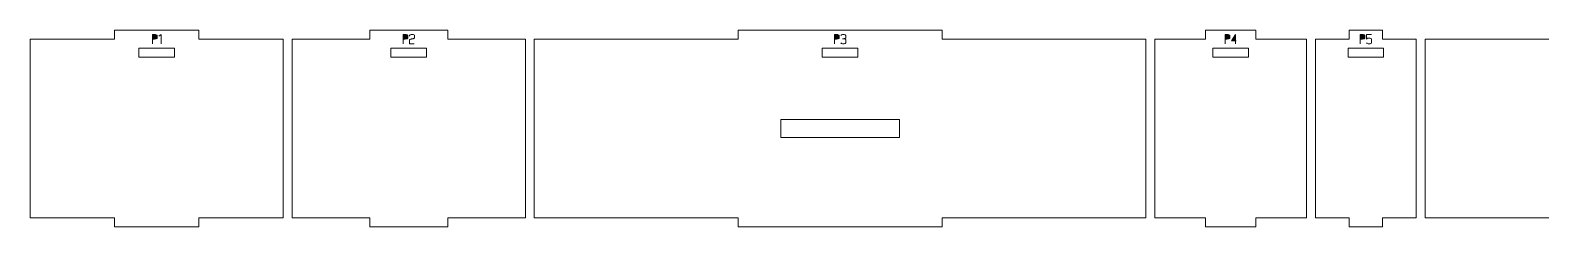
# Model space of a CAD drawing. Header units: centimetres. Extents: x -250 to 250, y -508 to 508.
# Drawn here: x 13.2 to 64, y 202.3 to 208.9 of the extents above; entities that cross this region are included whole.
import ezdxf

# ---------------------------------------------------------------- set-up
doc = ezdxf.new("R2010")
doc.units = ezdxf.units.CM
doc.header["$MEASUREMENT"] = 0
doc.layers.add('Capa 1', color=7, linetype='Continuous')

msp = doc.modelspace()

# ---------------------------------------------------------------- hatches: boundary and pattern name
at = {"layer": 'Capa 1', "true_color": 0x3e4095}
h = msp.add_hatch(color=175, dxfattribs=at)
edge = h.paths.add_edge_path()
edge.add_spline(control_points=[(17.34046, 208.56561), (17.36339, 208.56561), (17.38288, 208.56859), (17.39894, 208.57455), (17.41499, 208.58051), (17.42301, 208.58838), (17.42301, 208.59817), (17.42301, 208.59817), (17.42301, 208.68393), (17.42301, 208.68393), (17.42301, 208.69371), (17.41499, 208.70204), (17.39894, 208.70892), (17.38288, 208.7158), (17.36339, 208.71924), (17.34046, 208.71924), (17.34046, 208.71924), (17.26571, 208.71924), (17.26571, 208.71924), (17.26571, 208.71924), (17.26571, 208.56561), (17.26571, 208.56561), (17.26571, 208.56561), (17.34046, 208.56561), (17.34046, 208.56561)], knot_values=[0, 0, 0, 0, 0.125, 0.125, 0.125, 0.25, 0.25, 0.25, 0.375, 0.375, 0.375, 0.5, 0.5, 0.5, 0.625, 0.625, 0.625, 0.75, 0.75, 0.75, 0.875, 0.875, 0.875, 1, 1, 1, 1], degree=3, periodic=1)
h = msp.add_hatch(color=175, dxfattribs=at)
edge = h.paths.add_edge_path()
edge.add_spline(control_points=[(17.26571, 208.4028), (17.26571, 208.4028), (17.26571, 208.71924), (17.26571, 208.71924), (17.26571, 208.71924), (17.34046, 208.71924), (17.34046, 208.71924), (17.36339, 208.71924), (17.38288, 208.7158), (17.39894, 208.70892), (17.41499, 208.70204), (17.42301, 208.69371), (17.42301, 208.68393), (17.42301, 208.68393), (17.42301, 208.59817), (17.42301, 208.59817), (17.42301, 208.58838), (17.41499, 208.58051), (17.39894, 208.57455), (17.38288, 208.56859), (17.36339, 208.56561), (17.34046, 208.56561), (17.34046, 208.56561), (17.26571, 208.56561), (17.26571, 208.56561), (17.26571, 208.56561), (17.26571, 208.4028), (17.26571, 208.4028)], knot_values=[0, 0, 0, 0, 0.11111111, 0.11111111, 0.11111111, 0.22222222, 0.22222222, 0.22222222, 0.33333333, 0.33333333, 0.33333333, 0.44444444, 0.44444444, 0.44444444, 0.55555556, 0.55555556, 0.55555556, 0.66666667, 0.66666667, 0.66666667, 0.77777778, 0.77777778, 0.77777778, 0.88888889, 0.88888889, 0.88888889, 1, 1, 1, 1], degree=3, periodic=1)
h = msp.add_hatch(color=175, dxfattribs=at)
edge = h.paths.add_edge_path()
edge.add_spline(control_points=[(17.56197, 208.7197), (17.56197, 208.7197), (17.48584, 208.66696), (17.48584, 208.66696), (17.48584, 208.66696), (17.56197, 208.7197), (17.56197, 208.7197), (17.56197, 208.7197), (17.56197, 208.4028), (17.56197, 208.4028), (17.56197, 208.4028), (17.56197, 208.7197), (17.56197, 208.7197)], knot_values=[0, 0, 0, 0, 0.25, 0.25, 0.25, 0.5, 0.5, 0.5, 0.75, 0.75, 0.75, 1, 1, 1, 1], degree=3, periodic=1)
h = msp.add_hatch(color=175, dxfattribs=at)
edge = h.paths.add_edge_path()
edge.add_spline(control_points=[(25.78661, 208.56561), (25.80954, 208.56561), (25.82903, 208.56859), (25.84509, 208.57455), (25.86114, 208.58051), (25.86916, 208.58838), (25.86916, 208.59817), (25.86916, 208.59817), (25.86916, 208.68393), (25.86916, 208.68393), (25.86916, 208.69371), (25.86114, 208.70204), (25.84509, 208.70892), (25.82903, 208.7158), (25.80954, 208.71924), (25.78661, 208.71924), (25.78661, 208.71924), (25.71186, 208.71924), (25.71186, 208.71924), (25.71186, 208.71924), (25.71186, 208.56561), (25.71186, 208.56561), (25.71186, 208.56561), (25.78661, 208.56561), (25.78661, 208.56561)], knot_values=[0, 0, 0, 0, 0.125, 0.125, 0.125, 0.25, 0.25, 0.25, 0.375, 0.375, 0.375, 0.5, 0.5, 0.5, 0.625, 0.625, 0.625, 0.75, 0.75, 0.75, 0.875, 0.875, 0.875, 1, 1, 1, 1], degree=3, periodic=1)
h = msp.add_hatch(color=175, dxfattribs=at)
edge = h.paths.add_edge_path()
edge.add_spline(control_points=[(25.71186, 208.4028), (25.71186, 208.4028), (25.71186, 208.71924), (25.71186, 208.71924), (25.71186, 208.71924), (25.78661, 208.71924), (25.78661, 208.71924), (25.80954, 208.71924), (25.82903, 208.7158), (25.84509, 208.70892), (25.86114, 208.70204), (25.86916, 208.69371), (25.86916, 208.68393), (25.86916, 208.68393), (25.86916, 208.59817), (25.86916, 208.59817), (25.86916, 208.58838), (25.86114, 208.58051), (25.84509, 208.57455), (25.82903, 208.56859), (25.80954, 208.56561), (25.78661, 208.56561), (25.78661, 208.56561), (25.71186, 208.56561), (25.71186, 208.56561), (25.71186, 208.56561), (25.71186, 208.4028), (25.71186, 208.4028)], knot_values=[0, 0, 0, 0, 0.11111111, 0.11111111, 0.11111111, 0.22222222, 0.22222222, 0.22222222, 0.33333333, 0.33333333, 0.33333333, 0.44444444, 0.44444444, 0.44444444, 0.55555556, 0.55555556, 0.55555556, 0.66666667, 0.66666667, 0.66666667, 0.77777778, 0.77777778, 0.77777778, 0.88888889, 0.88888889, 0.88888889, 1, 1, 1, 1], degree=3, periodic=1)
h = msp.add_hatch(color=175, dxfattribs=at)
edge = h.paths.add_edge_path()
edge.add_spline(control_points=[(25.93153, 208.4028), (25.93153, 208.4028), (25.93153, 208.53534), (25.93153, 208.53534), (25.93245, 208.54726), (25.9433, 208.55643), (25.96409, 208.56285), (25.97265, 208.56347), (25.98083, 208.56446), (25.98863, 208.56584), (25.99642, 208.56721), (26.0043, 208.56866), (26.01225, 208.57019), (26.02692, 208.57264), (26.03816, 208.57463), (26.04595, 208.57615), (26.05375, 208.57768), (26.06132, 208.57967), (26.06866, 208.58212), (26.08761, 208.58915), (26.09709, 208.59817), (26.09709, 208.60917), (26.09709, 208.60917), (26.09709, 208.68393), (26.09709, 208.68393), (26.09709, 208.69371), (26.08922, 208.70204), (26.07347, 208.70892), (26.05773, 208.7158), (26.03808, 208.71924), (26.01454, 208.71924), (25.991, 208.71924), (25.97135, 208.7158), (25.95561, 208.70892), (25.93986, 208.70204), (25.93199, 208.69371), (25.93199, 208.68393), (25.93199, 208.68393), (25.93199, 208.66146), (25.93199, 208.66146), (25.93199, 208.66146), (25.93199, 208.68393), (25.93199, 208.68393), (25.93199, 208.69371), (25.93986, 208.70204), (25.95561, 208.70892), (25.97135, 208.7158), (25.991, 208.71924), (26.01454, 208.71924), (26.03808, 208.71924), (26.05773, 208.7158), (26.07347, 208.70892), (26.08922, 208.70204), (26.09709, 208.69371), (26.09709, 208.68393), (26.09709, 208.68393), (26.09709, 208.60917), (26.09709, 208.60917), (26.09709, 208.59817), (26.08761, 208.58915), (26.06866, 208.58212), (26.06132, 208.57967), (26.05375, 208.57768), (26.04595, 208.57615), (26.03816, 208.57463), (26.02692, 208.57264), (26.01225, 208.57019), (26.0043, 208.56866), (25.99642, 208.56721), (25.98863, 208.56584), (25.98083, 208.56446), (25.97265, 208.56347), (25.96409, 208.56285), (25.9433, 208.55643), (25.93245, 208.54726), (25.93153, 208.53534), (25.93153, 208.53534), (25.93153, 208.4028), (25.93153, 208.4028), (25.93153, 208.4028), (26.08838, 208.4028), (26.08838, 208.4028), (26.08838, 208.4028), (25.93153, 208.4028), (25.93153, 208.4028)], knot_values=[0, 0, 0, 0, 0.03571429, 0.03571429, 0.03571429, 0.07142857, 0.07142857, 0.07142857, 0.10714286, 0.10714286, 0.10714286, 0.14285714, 0.14285714, 0.14285714, 0.17857143, 0.17857143, 0.17857143, 0.21428571, 0.21428571, 0.21428571, 0.25, 0.25, 0.25, 0.28571429, 0.28571429, 0.28571429, 0.32142857, 0.32142857, 0.32142857, 0.35714286, 0.35714286, 0.35714286, 0.39285714, 0.39285714, 0.39285714, 0.42857143, 0.42857143, 0.42857143, 0.46428571, 0.46428571, 0.46428571, 0.5, 0.5, 0.5, 0.53571429, 0.53571429, 0.53571429, 0.57142857, 0.57142857, 0.57142857, 0.60714286, 0.60714286, 0.60714286, 0.64285714, 0.64285714, 0.64285714, 0.67857143, 0.67857143, 0.67857143, 0.71428571, 0.71428571, 0.71428571, 0.75, 0.75, 0.75, 0.78571429, 0.78571429, 0.78571429, 0.82142857, 0.82142857, 0.82142857, 0.85714286, 0.85714286, 0.85714286, 0.89285714, 0.89285714, 0.89285714, 0.92857143, 0.92857143, 0.92857143, 0.96428571, 0.96428571, 0.96428571, 1, 1, 1, 1], degree=3, periodic=1)
h = msp.add_hatch(color=175, dxfattribs=at)
edge = h.paths.add_edge_path()
edge.add_spline(control_points=[(40.31529, 208.56561), (40.33822, 208.56561), (40.35771, 208.56859), (40.37377, 208.57455), (40.38982, 208.58051), (40.39784, 208.58838), (40.39784, 208.59817), (40.39784, 208.59817), (40.39784, 208.68393), (40.39784, 208.68393), (40.39784, 208.69371), (40.38982, 208.70204), (40.37377, 208.70892), (40.35771, 208.7158), (40.33822, 208.71924), (40.31529, 208.71924), (40.31529, 208.71924), (40.24054, 208.71924), (40.24054, 208.71924), (40.24054, 208.71924), (40.24054, 208.56561), (40.24054, 208.56561), (40.24054, 208.56561), (40.31529, 208.56561), (40.31529, 208.56561)], knot_values=[0, 0, 0, 0, 0.125, 0.125, 0.125, 0.25, 0.25, 0.25, 0.375, 0.375, 0.375, 0.5, 0.5, 0.5, 0.625, 0.625, 0.625, 0.75, 0.75, 0.75, 0.875, 0.875, 0.875, 1, 1, 1, 1], degree=3, periodic=1)
h = msp.add_hatch(color=175, dxfattribs=at)
edge = h.paths.add_edge_path()
edge.add_spline(control_points=[(40.24054, 208.4028), (40.24054, 208.4028), (40.24054, 208.71924), (40.24054, 208.71924), (40.24054, 208.71924), (40.31529, 208.71924), (40.31529, 208.71924), (40.33822, 208.71924), (40.35771, 208.7158), (40.37377, 208.70892), (40.38982, 208.70204), (40.39784, 208.69371), (40.39784, 208.68393), (40.39784, 208.68393), (40.39784, 208.59817), (40.39784, 208.59817), (40.39784, 208.58838), (40.38982, 208.58051), (40.37377, 208.57455), (40.35771, 208.56859), (40.33822, 208.56561), (40.31529, 208.56561), (40.31529, 208.56561), (40.24054, 208.56561), (40.24054, 208.56561), (40.24054, 208.56561), (40.24054, 208.4028), (40.24054, 208.4028)], knot_values=[0, 0, 0, 0, 0.11111111, 0.11111111, 0.11111111, 0.22222222, 0.22222222, 0.22222222, 0.33333333, 0.33333333, 0.33333333, 0.44444444, 0.44444444, 0.44444444, 0.55555556, 0.55555556, 0.55555556, 0.66666667, 0.66666667, 0.66666667, 0.77777778, 0.77777778, 0.77777778, 0.88888889, 0.88888889, 0.88888889, 1, 1, 1, 1], degree=3, periodic=1)
h = msp.add_hatch(color=175, dxfattribs=at)
edge = h.paths.add_edge_path()
edge.add_spline(control_points=[(40.54322, 208.4028), (40.51968, 208.4028), (40.50003, 208.40624), (40.48429, 208.41312), (40.46854, 208.42), (40.46067, 208.42833), (40.46067, 208.43811), (40.46067, 208.42833), (40.46854, 208.42), (40.48429, 208.41312), (40.50003, 208.40624), (40.51968, 208.4028), (40.54322, 208.4028), (40.56676, 208.4028), (40.58641, 208.40624), (40.60215, 208.41312), (40.6179, 208.42), (40.62577, 208.42833), (40.62577, 208.43811), (40.62577, 208.43811), (40.62577, 208.5413), (40.62577, 208.5413), (40.62577, 208.54956), (40.62011, 208.55674), (40.6088, 208.56285), (40.59749, 208.56897), (40.56432, 208.5731), (40.50928, 208.57524), (40.56401, 208.5786), (40.59688, 208.58258), (40.60788, 208.58716), (40.61889, 208.59175), (40.62485, 208.59924), (40.62577, 208.60963), (40.62577, 208.60963), (40.62577, 208.68393), (40.62577, 208.68393), (40.62577, 208.69371), (40.6179, 208.70204), (40.60215, 208.70892), (40.58641, 208.7158), (40.56676, 208.71924), (40.54322, 208.71924), (40.51968, 208.71924), (40.50003, 208.7158), (40.48429, 208.70892), (40.46854, 208.70204), (40.46067, 208.69371), (40.46067, 208.68393), (40.46067, 208.69371), (40.46854, 208.70204), (40.48429, 208.70892), (40.50003, 208.7158), (40.51968, 208.71924), (40.54322, 208.71924), (40.56676, 208.71924), (40.58641, 208.7158), (40.60215, 208.70892), (40.6179, 208.70204), (40.62577, 208.69371), (40.62577, 208.68393), (40.62577, 208.68393), (40.62577, 208.60963), (40.62577, 208.60963), (40.62485, 208.59924), (40.61889, 208.59175), (40.60788, 208.58716), (40.59688, 208.58258), (40.56401, 208.5786), (40.50928, 208.57524), (40.56432, 208.5731), (40.59749, 208.56897), (40.6088, 208.56285), (40.62011, 208.55674), (40.62577, 208.54956), (40.62577, 208.5413), (40.62577, 208.5413), (40.62577, 208.43811), (40.62577, 208.43811), (40.62577, 208.42833), (40.6179, 208.42), (40.60215, 208.41312), (40.58641, 208.40624), (40.56676, 208.4028), (40.54322, 208.4028)], knot_values=[0, 0, 0, 0, 0.03571429, 0.03571429, 0.03571429, 0.07142857, 0.07142857, 0.07142857, 0.10714286, 0.10714286, 0.10714286, 0.14285714, 0.14285714, 0.14285714, 0.17857143, 0.17857143, 0.17857143, 0.21428571, 0.21428571, 0.21428571, 0.25, 0.25, 0.25, 0.28571429, 0.28571429, 0.28571429, 0.32142857, 0.32142857, 0.32142857, 0.35714286, 0.35714286, 0.35714286, 0.39285714, 0.39285714, 0.39285714, 0.42857143, 0.42857143, 0.42857143, 0.46428571, 0.46428571, 0.46428571, 0.5, 0.5, 0.5, 0.53571429, 0.53571429, 0.53571429, 0.57142857, 0.57142857, 0.57142857, 0.60714286, 0.60714286, 0.60714286, 0.64285714, 0.64285714, 0.64285714, 0.67857143, 0.67857143, 0.67857143, 0.71428571, 0.71428571, 0.71428571, 0.75, 0.75, 0.75, 0.78571429, 0.78571429, 0.78571429, 0.82142857, 0.82142857, 0.82142857, 0.85714286, 0.85714286, 0.85714286, 0.89285714, 0.89285714, 0.89285714, 0.92857143, 0.92857143, 0.92857143, 0.96428571, 0.96428571, 0.96428571, 1, 1, 1, 1], degree=3, periodic=1)
h = msp.add_hatch(color=175, dxfattribs=at)
edge = h.paths.add_edge_path()
edge.add_spline(control_points=[(53.4749, 208.56561), (53.49783, 208.56561), (53.51732, 208.56859), (53.53338, 208.57455), (53.54943, 208.58051), (53.55745, 208.58838), (53.55745, 208.59817), (53.55745, 208.59817), (53.55745, 208.68393), (53.55745, 208.68393), (53.55745, 208.69371), (53.54943, 208.70204), (53.53338, 208.70892), (53.51732, 208.7158), (53.49783, 208.71924), (53.4749, 208.71924), (53.4749, 208.71924), (53.40015, 208.71924), (53.40015, 208.71924), (53.40015, 208.71924), (53.40015, 208.56561), (53.40015, 208.56561), (53.40015, 208.56561), (53.4749, 208.56561), (53.4749, 208.56561)], knot_values=[0, 0, 0, 0, 0.125, 0.125, 0.125, 0.25, 0.25, 0.25, 0.375, 0.375, 0.375, 0.5, 0.5, 0.5, 0.625, 0.625, 0.625, 0.75, 0.75, 0.75, 0.875, 0.875, 0.875, 1, 1, 1, 1], degree=3, periodic=1)
h = msp.add_hatch(color=175, dxfattribs=at)
edge = h.paths.add_edge_path()
edge.add_spline(control_points=[(53.40015, 208.4028), (53.40015, 208.4028), (53.40015, 208.71924), (53.40015, 208.71924), (53.40015, 208.71924), (53.4749, 208.71924), (53.4749, 208.71924), (53.49783, 208.71924), (53.51732, 208.7158), (53.53338, 208.70892), (53.54943, 208.70204), (53.55745, 208.69371), (53.55745, 208.68393), (53.55745, 208.68393), (53.55745, 208.59817), (53.55745, 208.59817), (53.55745, 208.58838), (53.54943, 208.58051), (53.53338, 208.57455), (53.51732, 208.56859), (53.49783, 208.56561), (53.4749, 208.56561), (53.4749, 208.56561), (53.40015, 208.56561), (53.40015, 208.56561), (53.40015, 208.56561), (53.40015, 208.4028), (53.40015, 208.4028)], knot_values=[0, 0, 0, 0, 0.11111111, 0.11111111, 0.11111111, 0.22222222, 0.22222222, 0.22222222, 0.33333333, 0.33333333, 0.33333333, 0.44444444, 0.44444444, 0.44444444, 0.55555556, 0.55555556, 0.55555556, 0.66666667, 0.66666667, 0.66666667, 0.77777778, 0.77777778, 0.77777778, 0.88888889, 0.88888889, 0.88888889, 1, 1, 1, 1], degree=3, periodic=1)
h = msp.add_hatch(color=175, dxfattribs=at)
edge = h.paths.add_edge_path()
edge.add_spline(control_points=[(53.75007, 208.50736), (53.75007, 208.50736), (53.75007, 208.7197), (53.75007, 208.7197), (53.75007, 208.7197), (53.62028, 208.50736), (53.62028, 208.50736), (53.62028, 208.50736), (53.75007, 208.50736), (53.75007, 208.50736)], knot_values=[0, 0, 0, 0, 0.33333333, 0.33333333, 0.33333333, 0.66666667, 0.66666667, 0.66666667, 1, 1, 1, 1], degree=3, periodic=1)
h = msp.add_hatch(color=175, dxfattribs=at)
edge = h.paths.add_edge_path()
edge.add_spline(control_points=[(53.75007, 208.50736), (53.75007, 208.50736), (53.75007, 208.4028), (53.75007, 208.4028), (53.75007, 208.4028), (53.75007, 208.50736), (53.75007, 208.50736), (53.75007, 208.50736), (53.62028, 208.50736), (53.62028, 208.50736), (53.62028, 208.50736), (53.75007, 208.7197), (53.75007, 208.7197), (53.75007, 208.7197), (53.75007, 208.50736), (53.75007, 208.50736), (53.75007, 208.50736), (53.77988, 208.50736), (53.77988, 208.50736), (53.77988, 208.50736), (53.75007, 208.50736), (53.75007, 208.50736)], knot_values=[0, 0, 0, 0, 0.14285714, 0.14285714, 0.14285714, 0.28571429, 0.28571429, 0.28571429, 0.42857143, 0.42857143, 0.42857143, 0.57142857, 0.57142857, 0.57142857, 0.71428571, 0.71428571, 0.71428571, 0.85714286, 0.85714286, 0.85714286, 1, 1, 1, 1], degree=3, periodic=1)
h = msp.add_hatch(color=175, dxfattribs=at)
edge = h.paths.add_edge_path()
edge.add_spline(control_points=[(58.02631, 208.56561), (58.04924, 208.56561), (58.06873, 208.56859), (58.08479, 208.57455), (58.10084, 208.58051), (58.10886, 208.58838), (58.10886, 208.59817), (58.10886, 208.59817), (58.10886, 208.68393), (58.10886, 208.68393), (58.10886, 208.69371), (58.10084, 208.70204), (58.08479, 208.70892), (58.06873, 208.7158), (58.04924, 208.71924), (58.02631, 208.71924), (58.02631, 208.71924), (57.95156, 208.71924), (57.95156, 208.71924), (57.95156, 208.71924), (57.95156, 208.56561), (57.95156, 208.56561), (57.95156, 208.56561), (58.02631, 208.56561), (58.02631, 208.56561)], knot_values=[0, 0, 0, 0, 0.125, 0.125, 0.125, 0.25, 0.25, 0.25, 0.375, 0.375, 0.375, 0.5, 0.5, 0.5, 0.625, 0.625, 0.625, 0.75, 0.75, 0.75, 0.875, 0.875, 0.875, 1, 1, 1, 1], degree=3, periodic=1)
h = msp.add_hatch(color=175, dxfattribs=at)
edge = h.paths.add_edge_path()
edge.add_spline(control_points=[(57.95156, 208.4028), (57.95156, 208.4028), (57.95156, 208.71924), (57.95156, 208.71924), (57.95156, 208.71924), (58.02631, 208.71924), (58.02631, 208.71924), (58.04924, 208.71924), (58.06873, 208.7158), (58.08479, 208.70892), (58.10084, 208.70204), (58.10886, 208.69371), (58.10886, 208.68393), (58.10886, 208.68393), (58.10886, 208.59817), (58.10886, 208.59817), (58.10886, 208.58838), (58.10084, 208.58051), (58.08479, 208.57455), (58.06873, 208.56859), (58.04924, 208.56561), (58.02631, 208.56561), (58.02631, 208.56561), (57.95156, 208.56561), (57.95156, 208.56561), (57.95156, 208.56561), (57.95156, 208.4028), (57.95156, 208.4028)], knot_values=[0, 0, 0, 0, 0.11111111, 0.11111111, 0.11111111, 0.22222222, 0.22222222, 0.22222222, 0.33333333, 0.33333333, 0.33333333, 0.44444444, 0.44444444, 0.44444444, 0.55555556, 0.55555556, 0.55555556, 0.66666667, 0.66666667, 0.66666667, 0.77777778, 0.77777778, 0.77777778, 0.88888889, 0.88888889, 0.88888889, 1, 1, 1, 1], degree=3, periodic=1)
h = msp.add_hatch(color=175, dxfattribs=at)
edge = h.paths.add_edge_path()
edge.add_spline(control_points=[(58.25424, 208.4028), (58.2307, 208.4028), (58.21105, 208.40624), (58.19531, 208.41312), (58.17956, 208.42), (58.17169, 208.42833), (58.17169, 208.43811), (58.17169, 208.42833), (58.17956, 208.42), (58.19531, 208.41312), (58.21105, 208.40624), (58.2307, 208.4028), (58.25424, 208.4028), (58.27778, 208.4028), (58.29743, 208.40624), (58.31317, 208.41312), (58.32892, 208.42), (58.33679, 208.42833), (58.33679, 208.43811), (58.33679, 208.43811), (58.33679, 208.56377), (58.33679, 208.56377), (58.33679, 208.57356), (58.32892, 208.58189), (58.31317, 208.58877), (58.29743, 208.59565), (58.27778, 208.59909), (58.25424, 208.59909), (58.23284, 208.59725), (58.21633, 208.5948), (58.20471, 208.59175), (58.19309, 208.58869), (58.18209, 208.57936), (58.17169, 208.56377), (58.17169, 208.56377), (58.17169, 208.71924), (58.17169, 208.71924), (58.17169, 208.71924), (58.33129, 208.71924), (58.33129, 208.71924), (58.33129, 208.71924), (58.17169, 208.71924), (58.17169, 208.71924), (58.17169, 208.71924), (58.17169, 208.56377), (58.17169, 208.56377), (58.18209, 208.57936), (58.19309, 208.58869), (58.20471, 208.59175), (58.21633, 208.5948), (58.23284, 208.59725), (58.25424, 208.59909), (58.27778, 208.59909), (58.29743, 208.59565), (58.31317, 208.58877), (58.32892, 208.58189), (58.33679, 208.57356), (58.33679, 208.56377), (58.33679, 208.56377), (58.33679, 208.43811), (58.33679, 208.43811), (58.33679, 208.42833), (58.32892, 208.42), (58.31317, 208.41312), (58.29743, 208.40624), (58.27778, 208.4028), (58.25424, 208.4028)], knot_values=[0, 0, 0, 0, 0.04545455, 0.04545455, 0.04545455, 0.09090909, 0.09090909, 0.09090909, 0.13636364, 0.13636364, 0.13636364, 0.18181818, 0.18181818, 0.18181818, 0.22727273, 0.22727273, 0.22727273, 0.27272727, 0.27272727, 0.27272727, 0.31818182, 0.31818182, 0.31818182, 0.36363636, 0.36363636, 0.36363636, 0.40909091, 0.40909091, 0.40909091, 0.45454545, 0.45454545, 0.45454545, 0.5, 0.5, 0.5, 0.54545455, 0.54545455, 0.54545455, 0.59090909, 0.59090909, 0.59090909, 0.63636364, 0.63636364, 0.63636364, 0.68181818, 0.68181818, 0.68181818, 0.72727273, 0.72727273, 0.72727273, 0.77272727, 0.77272727, 0.77272727, 0.81818182, 0.81818182, 0.81818182, 0.86363636, 0.86363636, 0.86363636, 0.90909091, 0.90909091, 0.90909091, 0.95454545, 0.95454545, 0.95454545, 1, 1, 1, 1], degree=3, periodic=1)

# ---------------------------------------------------------------- linework, layer by layer
at = {"layer": 'Capa 1', "color": 240, "lineweight": 9}
for points, knots in [([(13.1506, 208.56), (13.1506, 208.56), (13.1506, 202.56), (13.1506, 202.56), (13.1506, 202.56), (15.99276, 202.56), (15.99276, 202.56), (15.99276, 202.56), (15.99276, 202.26), (15.99276, 202.26), (15.99276, 202.26), (18.83491, 202.26), (18.83491, 202.26), (18.83491, 202.26), (18.83491, 202.56), (18.83491, 202.56), (18.83491, 202.56), (21.67707, 202.56), (21.67707, 202.56), (21.67707, 202.56), (21.67707, 208.56), (21.67707, 208.56), (21.67707, 208.56), (18.83491, 208.56), (18.83491, 208.56), (18.83491, 208.56), (18.83491, 208.86), (18.83491, 208.86), (18.83491, 208.86), (15.99276, 208.86), (15.99276, 208.86), (15.99276, 208.86), (15.99276, 208.56), (15.99276, 208.56), (15.99276, 208.56), (13.1506, 208.56), (13.1506, 208.56)], [0, 0, 0, 0, 0.08333333, 0.08333333, 0.08333333, 0.16666667, 0.16666667, 0.16666667, 0.25, 0.25, 0.25, 0.33333333, 0.33333333, 0.33333333, 0.41666667, 0.41666667, 0.41666667, 0.5, 0.5, 0.5, 0.58333333, 0.58333333, 0.58333333, 0.66666667, 0.66666667, 0.66666667, 0.75, 0.75, 0.75, 0.83333333, 0.83333333, 0.83333333, 0.91666667, 0.91666667, 0.91666667, 1, 1, 1, 1]), ([(21.97707, 208.56), (21.97707, 208.56), (21.97707, 202.56), (21.97707, 202.56), (21.97707, 202.56), (24.59534, 202.56), (24.59534, 202.56), (24.59534, 202.56), (24.59534, 202.26), (24.59534, 202.26), (24.59534, 202.26), (27.21361, 202.26), (27.21361, 202.26), (27.21361, 202.26), (27.21361, 202.56), (27.21361, 202.56), (27.21361, 202.56), (29.83189, 202.56), (29.83189, 202.56), (29.83189, 202.56), (29.83189, 208.56), (29.83189, 208.56), (29.83189, 208.56), (27.21361, 208.56), (27.21361, 208.56), (27.21361, 208.56), (27.21361, 208.86), (27.21361, 208.86), (27.21361, 208.86), (24.59534, 208.86), (24.59534, 208.86), (24.59534, 208.86), (24.59534, 208.56), (24.59534, 208.56), (24.59534, 208.56), (21.97707, 208.56), (21.97707, 208.56)], [0, 0, 0, 0, 0.08333333, 0.08333333, 0.08333333, 0.16666667, 0.16666667, 0.16666667, 0.25, 0.25, 0.25, 0.33333333, 0.33333333, 0.33333333, 0.41666667, 0.41666667, 0.41666667, 0.5, 0.5, 0.5, 0.58333333, 0.58333333, 0.58333333, 0.66666667, 0.66666667, 0.66666667, 0.75, 0.75, 0.75, 0.83333333, 0.83333333, 0.83333333, 0.91666667, 0.91666667, 0.91666667, 1, 1, 1, 1]), ([(30.13189, 208.56), (30.13189, 208.56), (30.13189, 202.56), (30.13189, 202.56), (30.13189, 202.56), (36.9994, 202.56), (36.9994, 202.56), (36.9994, 202.56), (36.9994, 202.26), (36.9994, 202.26), (36.9994, 202.26), (43.86691, 202.26), (43.86691, 202.26), (43.86691, 202.26), (43.86691, 202.56), (43.86691, 202.56), (43.86691, 202.56), (50.73443, 202.56), (50.73443, 202.56), (50.73443, 202.56), (50.73443, 208.56), (50.73443, 208.56), (50.73443, 208.56), (43.86691, 208.56), (43.86691, 208.56), (43.86691, 208.56), (43.86691, 208.86), (43.86691, 208.86), (43.86691, 208.86), (36.9994, 208.86), (36.9994, 208.86), (36.9994, 208.86), (36.9994, 208.56), (36.9994, 208.56), (36.9994, 208.56), (30.13189, 208.56), (30.13189, 208.56)], [0, 0, 0, 0, 0.08333333, 0.08333333, 0.08333333, 0.16666667, 0.16666667, 0.16666667, 0.25, 0.25, 0.25, 0.33333333, 0.33333333, 0.33333333, 0.41666667, 0.41666667, 0.41666667, 0.5, 0.5, 0.5, 0.58333333, 0.58333333, 0.58333333, 0.66666667, 0.66666667, 0.66666667, 0.75, 0.75, 0.75, 0.83333333, 0.83333333, 0.83333333, 0.91666667, 0.91666667, 0.91666667, 1, 1, 1, 1]), ([(51.03443, 208.56), (51.03443, 208.56), (51.03443, 202.56), (51.03443, 202.56), (51.03443, 202.56), (52.73815, 202.56), (52.73815, 202.56), (52.73815, 202.56), (52.73815, 202.26), (52.73815, 202.26), (52.73815, 202.26), (54.44187, 202.26), (54.44187, 202.26), (54.44187, 202.26), (54.44187, 202.56), (54.44187, 202.56), (54.44187, 202.56), (56.1456, 202.56), (56.1456, 202.56), (56.1456, 202.56), (56.1456, 208.56), (56.1456, 208.56), (56.1456, 208.56), (54.44187, 208.56), (54.44187, 208.56), (54.44187, 208.56), (54.44187, 208.86), (54.44187, 208.86), (54.44187, 208.86), (52.73815, 208.86), (52.73815, 208.86), (52.73815, 208.86), (52.73815, 208.56), (52.73815, 208.56), (52.73815, 208.56), (51.03443, 208.56), (51.03443, 208.56)], [0, 0, 0, 0, 0.08333333, 0.08333333, 0.08333333, 0.16666667, 0.16666667, 0.16666667, 0.25, 0.25, 0.25, 0.33333333, 0.33333333, 0.33333333, 0.41666667, 0.41666667, 0.41666667, 0.5, 0.5, 0.5, 0.58333333, 0.58333333, 0.58333333, 0.66666667, 0.66666667, 0.66666667, 0.75, 0.75, 0.75, 0.83333333, 0.83333333, 0.83333333, 0.91666667, 0.91666667, 0.91666667, 1, 1, 1, 1]), ([(56.4456, 208.56), (56.4456, 208.56), (56.4456, 202.56), (56.4456, 202.56), (56.4456, 202.56), (57.57798, 202.56), (57.57798, 202.56), (57.57798, 202.56), (57.57798, 202.26), (57.57798, 202.26), (57.57798, 202.26), (58.71037, 202.26), (58.71037, 202.26), (58.71037, 202.26), (58.71037, 202.56), (58.71037, 202.56), (58.71037, 202.56), (59.84275, 202.56), (59.84275, 202.56), (59.84275, 202.56), (59.84275, 208.56), (59.84275, 208.56), (59.84275, 208.56), (58.71037, 208.56), (58.71037, 208.56), (58.71037, 208.56), (58.71037, 208.86), (58.71037, 208.86), (58.71037, 208.86), (57.57798, 208.86), (57.57798, 208.86), (57.57798, 208.86), (57.57798, 208.56), (57.57798, 208.56), (57.57798, 208.56), (56.4456, 208.56), (56.4456, 208.56)], [0, 0, 0, 0, 0.08333333, 0.08333333, 0.08333333, 0.16666667, 0.16666667, 0.16666667, 0.25, 0.25, 0.25, 0.33333333, 0.33333333, 0.33333333, 0.41666667, 0.41666667, 0.41666667, 0.5, 0.5, 0.5, 0.58333333, 0.58333333, 0.58333333, 0.66666667, 0.66666667, 0.66666667, 0.75, 0.75, 0.75, 0.83333333, 0.83333333, 0.83333333, 0.91666667, 0.91666667, 0.91666667, 1, 1, 1, 1]), ([(60.14275, 208.56), (60.14275, 208.56), (60.14275, 202.56), (60.14275, 202.56), (60.14275, 202.56), (65.59739, 202.56), (65.59739, 202.56), (65.59739, 202.56), (65.59739, 202.26), (65.59739, 202.26), (65.59739, 202.26), (71.05202, 202.26), (71.05202, 202.26), (71.05202, 202.26), (71.05202, 202.56), (71.05202, 202.56), (71.05202, 202.56), (76.50666, 202.56), (76.50666, 202.56), (76.50666, 202.56), (76.50666, 208.56), (76.50666, 208.56), (76.50666, 208.56), (71.05202, 208.56), (71.05202, 208.56), (71.05202, 208.56), (71.05202, 208.86), (71.05202, 208.86), (71.05202, 208.86), (65.59739, 208.86), (65.59739, 208.86), (65.59739, 208.86), (65.59739, 208.56), (65.59739, 208.56), (65.59739, 208.56), (60.14275, 208.56), (60.14275, 208.56)], [0, 0, 0, 0, 0.08333333, 0.08333333, 0.08333333, 0.16666667, 0.16666667, 0.16666667, 0.25, 0.25, 0.25, 0.33333333, 0.33333333, 0.33333333, 0.41666667, 0.41666667, 0.41666667, 0.5, 0.5, 0.5, 0.58333333, 0.58333333, 0.58333333, 0.66666667, 0.66666667, 0.66666667, 0.75, 0.75, 0.75, 0.83333333, 0.83333333, 0.83333333, 0.91666667, 0.91666667, 0.91666667, 1, 1, 1, 1]), ([(16.81384, 207.96037), (16.81384, 207.96037), (18.01384, 207.96037), (18.01384, 207.96037), (18.01384, 207.96037), (18.01384, 208.26037), (18.01384, 208.26037), (18.01384, 208.26037), (16.81384, 208.26037), (16.81384, 208.26037), (16.81384, 208.26037), (16.81384, 207.96037), (16.81384, 207.96037)], [0, 0, 0, 0, 0.25, 0.25, 0.25, 0.5, 0.5, 0.5, 0.75, 0.75, 0.75, 1, 1, 1, 1]), ([(25.30448, 207.96037), (25.30448, 207.96037), (26.50448, 207.96037), (26.50448, 207.96037), (26.50448, 207.96037), (26.50448, 208.26037), (26.50448, 208.26037), (26.50448, 208.26037), (25.30448, 208.26037), (25.30448, 208.26037), (25.30448, 208.26037), (25.30448, 207.96037), (25.30448, 207.96037)], [0, 0, 0, 0, 0.25, 0.25, 0.25, 0.5, 0.5, 0.5, 0.75, 0.75, 0.75, 1, 1, 1, 1]), ([(39.83316, 207.96037), (39.83316, 207.96037), (41.03316, 207.96037), (41.03316, 207.96037), (41.03316, 207.96037), (41.03316, 208.26037), (41.03316, 208.26037), (41.03316, 208.26037), (39.83316, 208.26037), (39.83316, 208.26037), (39.83316, 208.26037), (39.83316, 207.96037), (39.83316, 207.96037)], [0, 0, 0, 0, 0.25, 0.25, 0.25, 0.5, 0.5, 0.5, 0.75, 0.75, 0.75, 1, 1, 1, 1]), ([(52.99002, 207.96037), (52.99002, 207.96037), (54.19002, 207.96037), (54.19002, 207.96037), (54.19002, 207.96037), (54.19002, 208.26037), (54.19002, 208.26037), (54.19002, 208.26037), (52.99002, 208.26037), (52.99002, 208.26037), (52.99002, 208.26037), (52.99002, 207.96037), (52.99002, 207.96037)], [0, 0, 0, 0, 0.25, 0.25, 0.25, 0.5, 0.5, 0.5, 0.75, 0.75, 0.75, 1, 1, 1, 1]), ([(57.54418, 207.96037), (57.54418, 207.96037), (58.74418, 207.96037), (58.74418, 207.96037), (58.74418, 207.96037), (58.74418, 208.26037), (58.74418, 208.26037), (58.74418, 208.26037), (57.54418, 208.26037), (57.54418, 208.26037), (57.54418, 208.26037), (57.54418, 207.96037), (57.54418, 207.96037)], [0, 0, 0, 0, 0.25, 0.25, 0.25, 0.5, 0.5, 0.5, 0.75, 0.75, 0.75, 1, 1, 1, 1]), ([(38.43316, 205.86), (38.43316, 205.86), (42.43316, 205.86), (42.43316, 205.86), (42.43316, 205.86), (42.43316, 205.26), (42.43316, 205.26), (42.43316, 205.26), (38.43316, 205.26), (38.43316, 205.26), (38.43316, 205.26), (38.43316, 205.86), (38.43316, 205.86)], [0, 0, 0, 0, 0.25, 0.25, 0.25, 0.5, 0.5, 0.5, 0.75, 0.75, 0.75, 1, 1, 1, 1])]:
    msp.add_open_spline(points, degree=3, knots=knots, dxfattribs=at)
at = {"layer": 'Capa 1', "color": 114, "lineweight": 9}
for points, knots in [([(17.34046, 208.56561), (17.36339, 208.56561), (17.38288, 208.56859), (17.39894, 208.57455), (17.41499, 208.58051), (17.42301, 208.58838), (17.42301, 208.59817), (17.42301, 208.59817), (17.42301, 208.68393), (17.42301, 208.68393), (17.42301, 208.69371), (17.41499, 208.70204), (17.39894, 208.70892), (17.38288, 208.7158), (17.36339, 208.71924), (17.34046, 208.71924), (17.34046, 208.71924), (17.26571, 208.71924), (17.26571, 208.71924), (17.26571, 208.71924), (17.26571, 208.56561), (17.26571, 208.56561), (17.26571, 208.56561), (17.34046, 208.56561), (17.34046, 208.56561)], [0, 0, 0, 0, 0.125, 0.125, 0.125, 0.25, 0.25, 0.25, 0.375, 0.375, 0.375, 0.5, 0.5, 0.5, 0.625, 0.625, 0.625, 0.75, 0.75, 0.75, 0.875, 0.875, 0.875, 1, 1, 1, 1]), ([(17.26571, 208.4028), (17.26571, 208.4028), (17.26571, 208.71924), (17.26571, 208.71924), (17.26571, 208.71924), (17.34046, 208.71924), (17.34046, 208.71924), (17.36339, 208.71924), (17.38288, 208.7158), (17.39894, 208.70892), (17.41499, 208.70204), (17.42301, 208.69371), (17.42301, 208.68393), (17.42301, 208.68393), (17.42301, 208.59817), (17.42301, 208.59817), (17.42301, 208.58838), (17.41499, 208.58051), (17.39894, 208.57455), (17.38288, 208.56859), (17.36339, 208.56561), (17.34046, 208.56561), (17.34046, 208.56561), (17.26571, 208.56561), (17.26571, 208.56561), (17.26571, 208.56561), (17.26571, 208.4028), (17.26571, 208.4028)], [0, 0, 0, 0, 0.11111111, 0.11111111, 0.11111111, 0.22222222, 0.22222222, 0.22222222, 0.33333333, 0.33333333, 0.33333333, 0.44444444, 0.44444444, 0.44444444, 0.55555556, 0.55555556, 0.55555556, 0.66666667, 0.66666667, 0.66666667, 0.77777778, 0.77777778, 0.77777778, 0.88888889, 0.88888889, 0.88888889, 1, 1, 1, 1]), ([(17.56197, 208.7197), (17.56197, 208.7197), (17.48584, 208.66696), (17.48584, 208.66696), (17.48584, 208.66696), (17.56197, 208.7197), (17.56197, 208.7197), (17.56197, 208.7197), (17.56197, 208.4028), (17.56197, 208.4028), (17.56197, 208.4028), (17.56197, 208.7197), (17.56197, 208.7197)], [0, 0, 0, 0, 0.25, 0.25, 0.25, 0.5, 0.5, 0.5, 0.75, 0.75, 0.75, 1, 1, 1, 1]), ([(25.78661, 208.56561), (25.80954, 208.56561), (25.82903, 208.56859), (25.84509, 208.57455), (25.86114, 208.58051), (25.86916, 208.58838), (25.86916, 208.59817), (25.86916, 208.59817), (25.86916, 208.68393), (25.86916, 208.68393), (25.86916, 208.69371), (25.86114, 208.70204), (25.84509, 208.70892), (25.82903, 208.7158), (25.80954, 208.71924), (25.78661, 208.71924), (25.78661, 208.71924), (25.71186, 208.71924), (25.71186, 208.71924), (25.71186, 208.71924), (25.71186, 208.56561), (25.71186, 208.56561), (25.71186, 208.56561), (25.78661, 208.56561), (25.78661, 208.56561)], [0, 0, 0, 0, 0.125, 0.125, 0.125, 0.25, 0.25, 0.25, 0.375, 0.375, 0.375, 0.5, 0.5, 0.5, 0.625, 0.625, 0.625, 0.75, 0.75, 0.75, 0.875, 0.875, 0.875, 1, 1, 1, 1]), ([(25.71186, 208.4028), (25.71186, 208.4028), (25.71186, 208.71924), (25.71186, 208.71924), (25.71186, 208.71924), (25.78661, 208.71924), (25.78661, 208.71924), (25.80954, 208.71924), (25.82903, 208.7158), (25.84509, 208.70892), (25.86114, 208.70204), (25.86916, 208.69371), (25.86916, 208.68393), (25.86916, 208.68393), (25.86916, 208.59817), (25.86916, 208.59817), (25.86916, 208.58838), (25.86114, 208.58051), (25.84509, 208.57455), (25.82903, 208.56859), (25.80954, 208.56561), (25.78661, 208.56561), (25.78661, 208.56561), (25.71186, 208.56561), (25.71186, 208.56561), (25.71186, 208.56561), (25.71186, 208.4028), (25.71186, 208.4028)], [0, 0, 0, 0, 0.11111111, 0.11111111, 0.11111111, 0.22222222, 0.22222222, 0.22222222, 0.33333333, 0.33333333, 0.33333333, 0.44444444, 0.44444444, 0.44444444, 0.55555556, 0.55555556, 0.55555556, 0.66666667, 0.66666667, 0.66666667, 0.77777778, 0.77777778, 0.77777778, 0.88888889, 0.88888889, 0.88888889, 1, 1, 1, 1]), ([(25.93153, 208.4028), (25.93153, 208.4028), (25.93153, 208.53534), (25.93153, 208.53534), (25.93245, 208.54726), (25.9433, 208.55643), (25.96409, 208.56285), (25.97265, 208.56347), (25.98083, 208.56446), (25.98863, 208.56584), (25.99642, 208.56721), (26.0043, 208.56866), (26.01225, 208.57019), (26.02692, 208.57264), (26.03816, 208.57463), (26.04595, 208.57615), (26.05375, 208.57768), (26.06132, 208.57967), (26.06866, 208.58212), (26.08761, 208.58915), (26.09709, 208.59817), (26.09709, 208.60917), (26.09709, 208.60917), (26.09709, 208.68393), (26.09709, 208.68393), (26.09709, 208.69371), (26.08922, 208.70204), (26.07347, 208.70892), (26.05773, 208.7158), (26.03808, 208.71924), (26.01454, 208.71924), (25.991, 208.71924), (25.97135, 208.7158), (25.95561, 208.70892), (25.93986, 208.70204), (25.93199, 208.69371), (25.93199, 208.68393), (25.93199, 208.68393), (25.93199, 208.66146), (25.93199, 208.66146), (25.93199, 208.66146), (25.93199, 208.68393), (25.93199, 208.68393), (25.93199, 208.69371), (25.93986, 208.70204), (25.95561, 208.70892), (25.97135, 208.7158), (25.991, 208.71924), (26.01454, 208.71924), (26.03808, 208.71924), (26.05773, 208.7158), (26.07347, 208.70892), (26.08922, 208.70204), (26.09709, 208.69371), (26.09709, 208.68393), (26.09709, 208.68393), (26.09709, 208.60917), (26.09709, 208.60917), (26.09709, 208.59817), (26.08761, 208.58915), (26.06866, 208.58212), (26.06132, 208.57967), (26.05375, 208.57768), (26.04595, 208.57615), (26.03816, 208.57463), (26.02692, 208.57264), (26.01225, 208.57019), (26.0043, 208.56866), (25.99642, 208.56721), (25.98863, 208.56584), (25.98083, 208.56446), (25.97265, 208.56347), (25.96409, 208.56285), (25.9433, 208.55643), (25.93245, 208.54726), (25.93153, 208.53534), (25.93153, 208.53534), (25.93153, 208.4028), (25.93153, 208.4028), (25.93153, 208.4028), (26.08838, 208.4028), (26.08838, 208.4028), (26.08838, 208.4028), (25.93153, 208.4028), (25.93153, 208.4028)], [0, 0, 0, 0, 0.03571429, 0.03571429, 0.03571429, 0.07142857, 0.07142857, 0.07142857, 0.10714286, 0.10714286, 0.10714286, 0.14285714, 0.14285714, 0.14285714, 0.17857143, 0.17857143, 0.17857143, 0.21428571, 0.21428571, 0.21428571, 0.25, 0.25, 0.25, 0.28571429, 0.28571429, 0.28571429, 0.32142857, 0.32142857, 0.32142857, 0.35714286, 0.35714286, 0.35714286, 0.39285714, 0.39285714, 0.39285714, 0.42857143, 0.42857143, 0.42857143, 0.46428571, 0.46428571, 0.46428571, 0.5, 0.5, 0.5, 0.53571429, 0.53571429, 0.53571429, 0.57142857, 0.57142857, 0.57142857, 0.60714286, 0.60714286, 0.60714286, 0.64285714, 0.64285714, 0.64285714, 0.67857143, 0.67857143, 0.67857143, 0.71428571, 0.71428571, 0.71428571, 0.75, 0.75, 0.75, 0.78571429, 0.78571429, 0.78571429, 0.82142857, 0.82142857, 0.82142857, 0.85714286, 0.85714286, 0.85714286, 0.89285714, 0.89285714, 0.89285714, 0.92857143, 0.92857143, 0.92857143, 0.96428571, 0.96428571, 0.96428571, 1, 1, 1, 1]), ([(40.31529, 208.56561), (40.33822, 208.56561), (40.35771, 208.56859), (40.37377, 208.57455), (40.38982, 208.58051), (40.39784, 208.58838), (40.39784, 208.59817), (40.39784, 208.59817), (40.39784, 208.68393), (40.39784, 208.68393), (40.39784, 208.69371), (40.38982, 208.70204), (40.37377, 208.70892), (40.35771, 208.7158), (40.33822, 208.71924), (40.31529, 208.71924), (40.31529, 208.71924), (40.24054, 208.71924), (40.24054, 208.71924), (40.24054, 208.71924), (40.24054, 208.56561), (40.24054, 208.56561), (40.24054, 208.56561), (40.31529, 208.56561), (40.31529, 208.56561)], [0, 0, 0, 0, 0.125, 0.125, 0.125, 0.25, 0.25, 0.25, 0.375, 0.375, 0.375, 0.5, 0.5, 0.5, 0.625, 0.625, 0.625, 0.75, 0.75, 0.75, 0.875, 0.875, 0.875, 1, 1, 1, 1]), ([(40.24054, 208.4028), (40.24054, 208.4028), (40.24054, 208.71924), (40.24054, 208.71924), (40.24054, 208.71924), (40.31529, 208.71924), (40.31529, 208.71924), (40.33822, 208.71924), (40.35771, 208.7158), (40.37377, 208.70892), (40.38982, 208.70204), (40.39784, 208.69371), (40.39784, 208.68393), (40.39784, 208.68393), (40.39784, 208.59817), (40.39784, 208.59817), (40.39784, 208.58838), (40.38982, 208.58051), (40.37377, 208.57455), (40.35771, 208.56859), (40.33822, 208.56561), (40.31529, 208.56561), (40.31529, 208.56561), (40.24054, 208.56561), (40.24054, 208.56561), (40.24054, 208.56561), (40.24054, 208.4028), (40.24054, 208.4028)], [0, 0, 0, 0, 0.11111111, 0.11111111, 0.11111111, 0.22222222, 0.22222222, 0.22222222, 0.33333333, 0.33333333, 0.33333333, 0.44444444, 0.44444444, 0.44444444, 0.55555556, 0.55555556, 0.55555556, 0.66666667, 0.66666667, 0.66666667, 0.77777778, 0.77777778, 0.77777778, 0.88888889, 0.88888889, 0.88888889, 1, 1, 1, 1]), ([(40.54322, 208.4028), (40.51968, 208.4028), (40.50003, 208.40624), (40.48429, 208.41312), (40.46854, 208.42), (40.46067, 208.42833), (40.46067, 208.43811), (40.46067, 208.42833), (40.46854, 208.42), (40.48429, 208.41312), (40.50003, 208.40624), (40.51968, 208.4028), (40.54322, 208.4028), (40.56676, 208.4028), (40.58641, 208.40624), (40.60215, 208.41312), (40.6179, 208.42), (40.62577, 208.42833), (40.62577, 208.43811), (40.62577, 208.43811), (40.62577, 208.5413), (40.62577, 208.5413), (40.62577, 208.54956), (40.62011, 208.55674), (40.6088, 208.56285), (40.59749, 208.56897), (40.56432, 208.5731), (40.50928, 208.57524), (40.56401, 208.5786), (40.59688, 208.58258), (40.60788, 208.58716), (40.61889, 208.59175), (40.62485, 208.59924), (40.62577, 208.60963), (40.62577, 208.60963), (40.62577, 208.68393), (40.62577, 208.68393), (40.62577, 208.69371), (40.6179, 208.70204), (40.60215, 208.70892), (40.58641, 208.7158), (40.56676, 208.71924), (40.54322, 208.71924), (40.51968, 208.71924), (40.50003, 208.7158), (40.48429, 208.70892), (40.46854, 208.70204), (40.46067, 208.69371), (40.46067, 208.68393), (40.46067, 208.69371), (40.46854, 208.70204), (40.48429, 208.70892), (40.50003, 208.7158), (40.51968, 208.71924), (40.54322, 208.71924), (40.56676, 208.71924), (40.58641, 208.7158), (40.60215, 208.70892), (40.6179, 208.70204), (40.62577, 208.69371), (40.62577, 208.68393), (40.62577, 208.68393), (40.62577, 208.60963), (40.62577, 208.60963), (40.62485, 208.59924), (40.61889, 208.59175), (40.60788, 208.58716), (40.59688, 208.58258), (40.56401, 208.5786), (40.50928, 208.57524), (40.56432, 208.5731), (40.59749, 208.56897), (40.6088, 208.56285), (40.62011, 208.55674), (40.62577, 208.54956), (40.62577, 208.5413), (40.62577, 208.5413), (40.62577, 208.43811), (40.62577, 208.43811), (40.62577, 208.42833), (40.6179, 208.42), (40.60215, 208.41312), (40.58641, 208.40624), (40.56676, 208.4028), (40.54322, 208.4028)], [0, 0, 0, 0, 0.03571429, 0.03571429, 0.03571429, 0.07142857, 0.07142857, 0.07142857, 0.10714286, 0.10714286, 0.10714286, 0.14285714, 0.14285714, 0.14285714, 0.17857143, 0.17857143, 0.17857143, 0.21428571, 0.21428571, 0.21428571, 0.25, 0.25, 0.25, 0.28571429, 0.28571429, 0.28571429, 0.32142857, 0.32142857, 0.32142857, 0.35714286, 0.35714286, 0.35714286, 0.39285714, 0.39285714, 0.39285714, 0.42857143, 0.42857143, 0.42857143, 0.46428571, 0.46428571, 0.46428571, 0.5, 0.5, 0.5, 0.53571429, 0.53571429, 0.53571429, 0.57142857, 0.57142857, 0.57142857, 0.60714286, 0.60714286, 0.60714286, 0.64285714, 0.64285714, 0.64285714, 0.67857143, 0.67857143, 0.67857143, 0.71428571, 0.71428571, 0.71428571, 0.75, 0.75, 0.75, 0.78571429, 0.78571429, 0.78571429, 0.82142857, 0.82142857, 0.82142857, 0.85714286, 0.85714286, 0.85714286, 0.89285714, 0.89285714, 0.89285714, 0.92857143, 0.92857143, 0.92857143, 0.96428571, 0.96428571, 0.96428571, 1, 1, 1, 1]), ([(53.4749, 208.56561), (53.49783, 208.56561), (53.51732, 208.56859), (53.53338, 208.57455), (53.54943, 208.58051), (53.55745, 208.58838), (53.55745, 208.59817), (53.55745, 208.59817), (53.55745, 208.68393), (53.55745, 208.68393), (53.55745, 208.69371), (53.54943, 208.70204), (53.53338, 208.70892), (53.51732, 208.7158), (53.49783, 208.71924), (53.4749, 208.71924), (53.4749, 208.71924), (53.40015, 208.71924), (53.40015, 208.71924), (53.40015, 208.71924), (53.40015, 208.56561), (53.40015, 208.56561), (53.40015, 208.56561), (53.4749, 208.56561), (53.4749, 208.56561)], [0, 0, 0, 0, 0.125, 0.125, 0.125, 0.25, 0.25, 0.25, 0.375, 0.375, 0.375, 0.5, 0.5, 0.5, 0.625, 0.625, 0.625, 0.75, 0.75, 0.75, 0.875, 0.875, 0.875, 1, 1, 1, 1]), ([(53.40015, 208.4028), (53.40015, 208.4028), (53.40015, 208.71924), (53.40015, 208.71924), (53.40015, 208.71924), (53.4749, 208.71924), (53.4749, 208.71924), (53.49783, 208.71924), (53.51732, 208.7158), (53.53338, 208.70892), (53.54943, 208.70204), (53.55745, 208.69371), (53.55745, 208.68393), (53.55745, 208.68393), (53.55745, 208.59817), (53.55745, 208.59817), (53.55745, 208.58838), (53.54943, 208.58051), (53.53338, 208.57455), (53.51732, 208.56859), (53.49783, 208.56561), (53.4749, 208.56561), (53.4749, 208.56561), (53.40015, 208.56561), (53.40015, 208.56561), (53.40015, 208.56561), (53.40015, 208.4028), (53.40015, 208.4028)], [0, 0, 0, 0, 0.11111111, 0.11111111, 0.11111111, 0.22222222, 0.22222222, 0.22222222, 0.33333333, 0.33333333, 0.33333333, 0.44444444, 0.44444444, 0.44444444, 0.55555556, 0.55555556, 0.55555556, 0.66666667, 0.66666667, 0.66666667, 0.77777778, 0.77777778, 0.77777778, 0.88888889, 0.88888889, 0.88888889, 1, 1, 1, 1]), ([(53.75007, 208.50736), (53.75007, 208.50736), (53.75007, 208.7197), (53.75007, 208.7197), (53.75007, 208.7197), (53.62028, 208.50736), (53.62028, 208.50736), (53.62028, 208.50736), (53.75007, 208.50736), (53.75007, 208.50736)], [0, 0, 0, 0, 0.33333333, 0.33333333, 0.33333333, 0.66666667, 0.66666667, 0.66666667, 1, 1, 1, 1]), ([(53.75007, 208.50736), (53.75007, 208.50736), (53.75007, 208.4028), (53.75007, 208.4028), (53.75007, 208.4028), (53.75007, 208.50736), (53.75007, 208.50736), (53.75007, 208.50736), (53.62028, 208.50736), (53.62028, 208.50736), (53.62028, 208.50736), (53.75007, 208.7197), (53.75007, 208.7197), (53.75007, 208.7197), (53.75007, 208.50736), (53.75007, 208.50736), (53.75007, 208.50736), (53.77988, 208.50736), (53.77988, 208.50736), (53.77988, 208.50736), (53.75007, 208.50736), (53.75007, 208.50736)], [0, 0, 0, 0, 0.14285714, 0.14285714, 0.14285714, 0.28571429, 0.28571429, 0.28571429, 0.42857143, 0.42857143, 0.42857143, 0.57142857, 0.57142857, 0.57142857, 0.71428571, 0.71428571, 0.71428571, 0.85714286, 0.85714286, 0.85714286, 1, 1, 1, 1]), ([(58.02631, 208.56561), (58.04924, 208.56561), (58.06873, 208.56859), (58.08479, 208.57455), (58.10084, 208.58051), (58.10886, 208.58838), (58.10886, 208.59817), (58.10886, 208.59817), (58.10886, 208.68393), (58.10886, 208.68393), (58.10886, 208.69371), (58.10084, 208.70204), (58.08479, 208.70892), (58.06873, 208.7158), (58.04924, 208.71924), (58.02631, 208.71924), (58.02631, 208.71924), (57.95156, 208.71924), (57.95156, 208.71924), (57.95156, 208.71924), (57.95156, 208.56561), (57.95156, 208.56561), (57.95156, 208.56561), (58.02631, 208.56561), (58.02631, 208.56561)], [0, 0, 0, 0, 0.125, 0.125, 0.125, 0.25, 0.25, 0.25, 0.375, 0.375, 0.375, 0.5, 0.5, 0.5, 0.625, 0.625, 0.625, 0.75, 0.75, 0.75, 0.875, 0.875, 0.875, 1, 1, 1, 1]), ([(57.95156, 208.4028), (57.95156, 208.4028), (57.95156, 208.71924), (57.95156, 208.71924), (57.95156, 208.71924), (58.02631, 208.71924), (58.02631, 208.71924), (58.04924, 208.71924), (58.06873, 208.7158), (58.08479, 208.70892), (58.10084, 208.70204), (58.10886, 208.69371), (58.10886, 208.68393), (58.10886, 208.68393), (58.10886, 208.59817), (58.10886, 208.59817), (58.10886, 208.58838), (58.10084, 208.58051), (58.08479, 208.57455), (58.06873, 208.56859), (58.04924, 208.56561), (58.02631, 208.56561), (58.02631, 208.56561), (57.95156, 208.56561), (57.95156, 208.56561), (57.95156, 208.56561), (57.95156, 208.4028), (57.95156, 208.4028)], [0, 0, 0, 0, 0.11111111, 0.11111111, 0.11111111, 0.22222222, 0.22222222, 0.22222222, 0.33333333, 0.33333333, 0.33333333, 0.44444444, 0.44444444, 0.44444444, 0.55555556, 0.55555556, 0.55555556, 0.66666667, 0.66666667, 0.66666667, 0.77777778, 0.77777778, 0.77777778, 0.88888889, 0.88888889, 0.88888889, 1, 1, 1, 1]), ([(58.25424, 208.4028), (58.2307, 208.4028), (58.21105, 208.40624), (58.19531, 208.41312), (58.17956, 208.42), (58.17169, 208.42833), (58.17169, 208.43811), (58.17169, 208.42833), (58.17956, 208.42), (58.19531, 208.41312), (58.21105, 208.40624), (58.2307, 208.4028), (58.25424, 208.4028), (58.27778, 208.4028), (58.29743, 208.40624), (58.31317, 208.41312), (58.32892, 208.42), (58.33679, 208.42833), (58.33679, 208.43811), (58.33679, 208.43811), (58.33679, 208.56377), (58.33679, 208.56377), (58.33679, 208.57356), (58.32892, 208.58189), (58.31317, 208.58877), (58.29743, 208.59565), (58.27778, 208.59909), (58.25424, 208.59909), (58.23284, 208.59725), (58.21633, 208.5948), (58.20471, 208.59175), (58.19309, 208.58869), (58.18209, 208.57936), (58.17169, 208.56377), (58.17169, 208.56377), (58.17169, 208.71924), (58.17169, 208.71924), (58.17169, 208.71924), (58.33129, 208.71924), (58.33129, 208.71924), (58.33129, 208.71924), (58.17169, 208.71924), (58.17169, 208.71924), (58.17169, 208.71924), (58.17169, 208.56377), (58.17169, 208.56377), (58.18209, 208.57936), (58.19309, 208.58869), (58.20471, 208.59175), (58.21633, 208.5948), (58.23284, 208.59725), (58.25424, 208.59909), (58.27778, 208.59909), (58.29743, 208.59565), (58.31317, 208.58877), (58.32892, 208.58189), (58.33679, 208.57356), (58.33679, 208.56377), (58.33679, 208.56377), (58.33679, 208.43811), (58.33679, 208.43811), (58.33679, 208.42833), (58.32892, 208.42), (58.31317, 208.41312), (58.29743, 208.40624), (58.27778, 208.4028), (58.25424, 208.4028)], [0, 0, 0, 0, 0.04545455, 0.04545455, 0.04545455, 0.09090909, 0.09090909, 0.09090909, 0.13636364, 0.13636364, 0.13636364, 0.18181818, 0.18181818, 0.18181818, 0.22727273, 0.22727273, 0.22727273, 0.27272727, 0.27272727, 0.27272727, 0.31818182, 0.31818182, 0.31818182, 0.36363636, 0.36363636, 0.36363636, 0.40909091, 0.40909091, 0.40909091, 0.45454545, 0.45454545, 0.45454545, 0.5, 0.5, 0.5, 0.54545455, 0.54545455, 0.54545455, 0.59090909, 0.59090909, 0.59090909, 0.63636364, 0.63636364, 0.63636364, 0.68181818, 0.68181818, 0.68181818, 0.72727273, 0.72727273, 0.72727273, 0.77272727, 0.77272727, 0.77272727, 0.81818182, 0.81818182, 0.81818182, 0.86363636, 0.86363636, 0.86363636, 0.90909091, 0.90909091, 0.90909091, 0.95454545, 0.95454545, 0.95454545, 1, 1, 1, 1])]:
    msp.add_open_spline(points, degree=3, knots=knots, dxfattribs=at)

doc.saveas('drawing.dxf')
